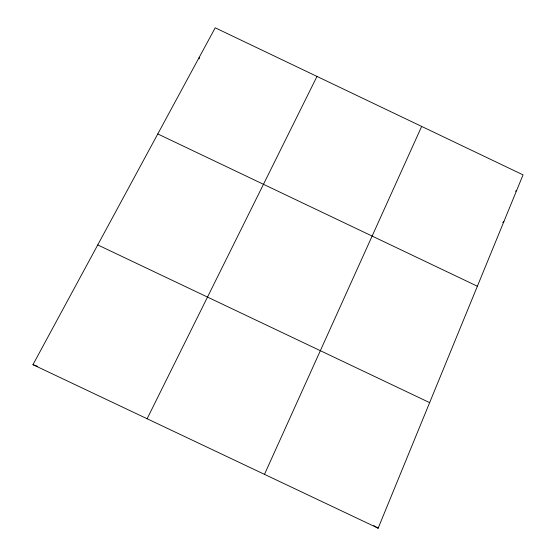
<?xml version="1.0" encoding="UTF-8"?>
<svg xmlns="http://www.w3.org/2000/svg" width="556" height="556" viewBox="0 0 556 556"><rect width="100%" height="100%" fill="white"/><g stroke="black" fill="none" stroke-linecap="round" stroke-linejoin="round"><path stroke-width="0.83" d="M378.143 528.2L523.043 174.862L215.214 27.8L32.957 364.673L378.143 528.2L373.75 525.594M264.482 474.351L421.656 126.427M147.118 418.758L316.996 76.429M515.475 191.236L516.726 190.277M502.673 222.428L503.882 221.587M32.957 364.673L37.523 366.307M97.745 244.925L429.642 402.627M157.786 133.947L477.375 286.222M199.236 57.331L199.27 58.846"/></g></svg>
